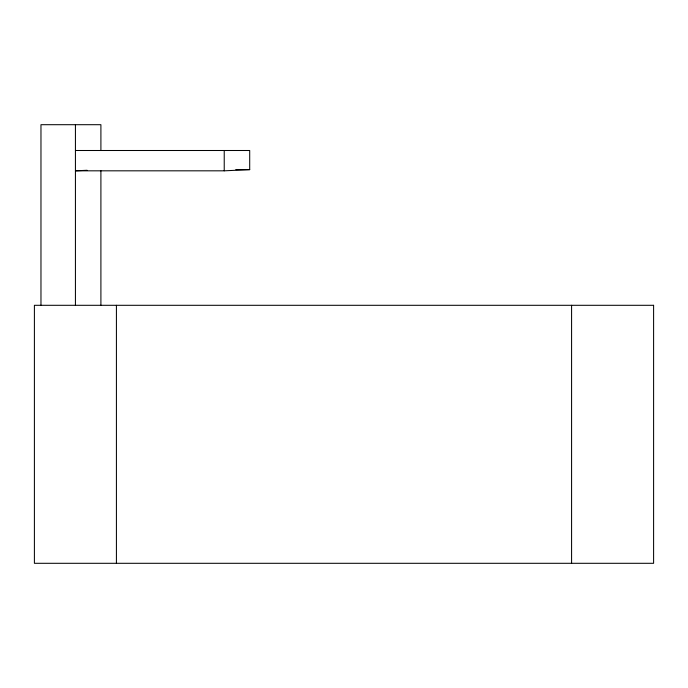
<?xml version="1.0" encoding="UTF-8"?>
<svg xmlns="http://www.w3.org/2000/svg" width="688" height="688" viewBox="0 0 688 688"><rect width="100%" height="100%" fill="white"/><g stroke="black" fill="none" stroke-linecap="round" stroke-linejoin="round"><path stroke-width="1.03" d="M87.109 170.28L75.431 170.822L224.228 170.822L249.701 169.635L249.701 150.5L75.431 150.5M235.786 169.635L249.701 169.635M571.582 305.3L571.582 563.3M224.228 150.5L224.228 170.822M116.418 305.3L116.418 563.3M100.904 150.5L100.904 124.7L40.97 124.7L40.97 305.3M100.904 170.71L100.904 305.3M75.431 124.7L75.431 305.3M653.6 305.3L34.4 305.3L34.4 563.3L653.6 563.3L653.6 305.3"/></g></svg>
